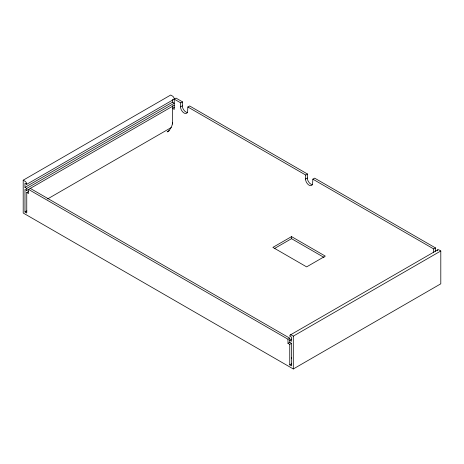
<?xml version="1.0" encoding="UTF-8"?>
<svg xmlns="http://www.w3.org/2000/svg" width="464" height="464" viewBox="0 0 464 464"><rect width="100%" height="100%" fill="white"/><g stroke="black" fill="none" stroke-linecap="round" stroke-linejoin="round"><path stroke-width="0.7" d="M312.487 184.666A5.029 2.9 60 0 1 307.319 178.025L307.522 174.035L189.631 105.972L187.856 106.993L187.647 110.989A5.029 2.9 60 0 1 184.098 113.042A5.029 2.9 60 0 1 180.542 106.882L180.745 102.892L182.526 101.865L176.024 98.113L26.755 184.295L24.975 183.268L24.975 187.369L26.755 188.396L174.249 103.24L172.469 102.219L24.975 187.369M187.647 112.491A5.029 2.9 60 0 1 182.317 105.856L182.526 101.865M435.47 251.32L435.47 247.904L314.633 178.135L312.852 179.162L312.649 183.158A5.029 2.9 60 0 1 309.094 185.206A5.029 2.9 60 0 1 305.544 179.052L305.747 175.061L307.522 174.035M167.139 131.967L169.418 130.639M30.311 188.396L289.751 338.186L289.751 342.293L291.531 343.314L291.531 365.887L289.751 364.861L291.566 363.811M437.355 250.34A2.511 1.45 60 0 1 439.025 249.957L440.8 250.978L440.8 283.811L293.306 368.967L23.2 213.022L23.2 180.189L170.694 95.033L172.469 96.06A2.511 1.45 60 0 1 174.249 99.139L174.249 109.4L172.469 108.373L174.249 107.346M28.53 191.475L26.755 192.502L26.755 213.022L24.975 211.996L24.975 189.422L26.755 190.449L174.249 105.293M180.542 106.882L182.317 105.856M24.975 211.996L26.86 210.905M47.572 198.952L171.216 127.565M305.544 179.052L307.319 178.025M291.531 236.617L272.873 247.387L306.634 266.881L325.293 256.111L291.531 236.617L291.531 238.67L324.046 257.439M274.74 248.362L291.531 238.67M312.852 179.162L433.689 248.93L435.47 247.904M290.273 334.985L437.767 249.829M26.755 192.502L28.53 193.529L28.53 189.422L287.976 339.213L289.751 338.186M291.636 339.149L289.751 340.24L291.531 341.266L291.531 337.16L289.751 336.133A2.511 1.45 60 0 1 291.531 335.107L293.306 336.133L440.8 250.978M287.976 339.213L287.976 343.314L289.751 342.293M287.976 343.314L289.751 344.34L291.531 343.314M174.249 99.139L180.745 102.892M187.856 106.993L305.747 175.061M23.2 180.189L24.975 181.215A2.511 1.45 60 0 1 26.755 184.295M433.689 248.93L433.689 252.346M293.306 336.133L293.306 368.967M289.751 344.34L289.751 364.861M172.469 99.482L172.469 102.219M172.469 105.682L172.469 124.021M26.755 188.396L26.755 190.449M437.25 250.804A2.511 1.45 60 0 1 437.308 250.485M172.469 122.734A7.54 4.35 -60 0 1 167.603 131.677M291.612 358.701A7.54 4.35 -60 0 1 291.531 357.68"/></g></svg>
